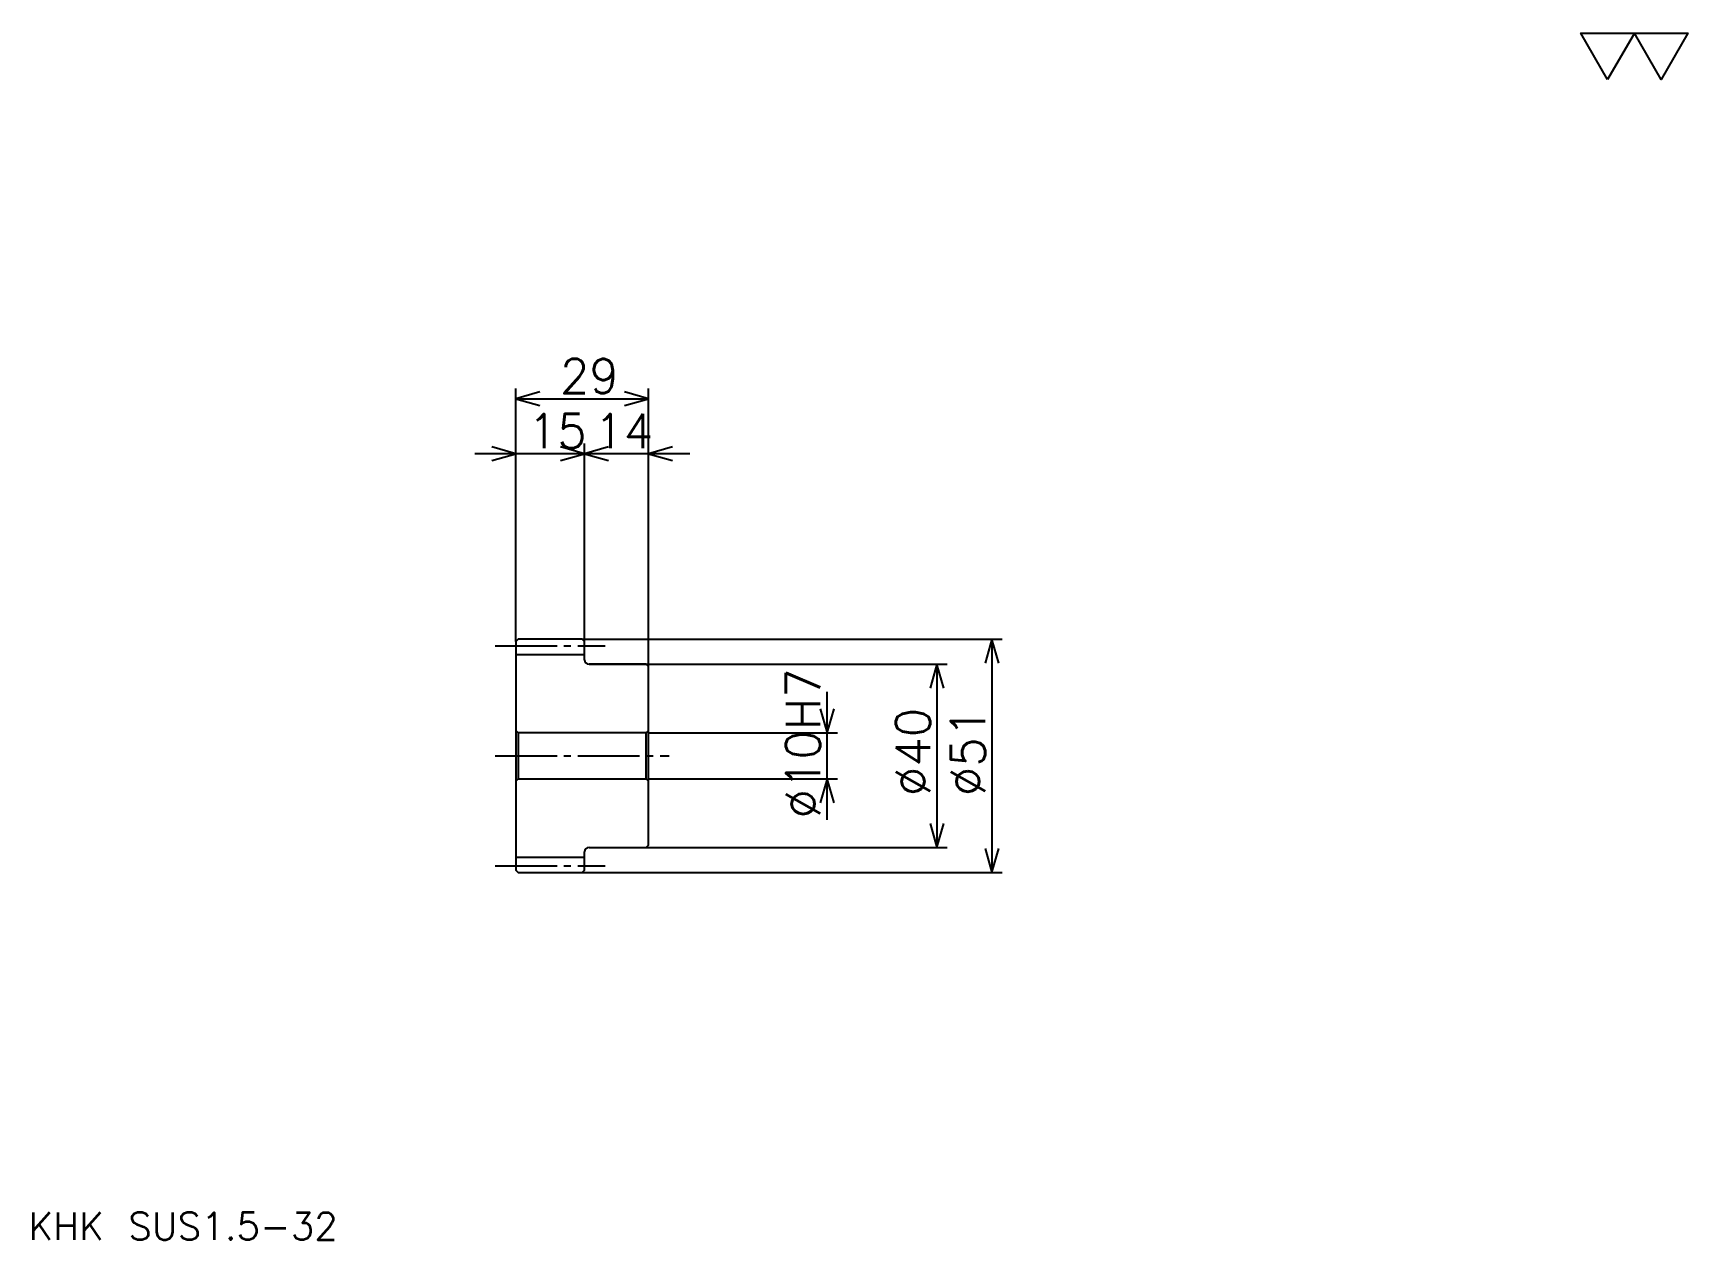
# Model space of a CAD drawing. Extents: x 16 to 378, y 16 to 280.
import ezdxf

# ---------------------------------------------------------------- set-up
doc = ezdxf.new("R2010")
doc.units = 0
doc.linetypes.add('DASHDOT', pattern=[18, 13.5, -1.5, 1.5, -1.5])
doc.layers.get('0').update_dxf_attribs({"linetype": 'CONTINUOUS'})
doc.layers.add('DASHDOT', color=6, linetype='DASHDOT')
doc.styles.add('KANJI', font='TXT', dxfattribs={"bigfont": 'BIGFONT'})

msp = doc.modelspace()

# ---------------------------------------------------------------- linework, layer by layer
at = {"color": 5}
for p, q in [((121.5, 147.75), (121.5, 202.5)), ((150.5, 147.75), (150.5, 202.5)), ((121.5, 200.25), (150.5, 200.25)), ((145.5, 188.25), (112.5, 188.25)), ((159.5, 188.25), (127.5, 188.25)), ((136.5, 147.75), (136.5, 190.5)), ((121.5, 147.25), (121.5, 147.75)), ((136, 147.75), (150.5, 147.75)), ((136.5, 147.25), (136.5, 147.75)), ((150.5, 147.75), (227.75, 147.75)), ((150.5, 141.75), (150.5, 147.75)), ((225.5, 147.75), (225.5, 96.75)), ((137.5, 142.25), (150.5, 142.25)), ((150.5, 142.25), (215.75, 142.25)), ((213.5, 142.25), (213.5, 102.25)), ((189.5, 108.25), (189.5, 136.25)), ((150.5, 127.25), (191.75, 127.25)), ((150.5, 117.25), (191.75, 117.25)), ((137.5, 102.25), (150.5, 102.25)), ((150.5, 102.25), (215.75, 102.25)), ((136, 96.75), (150.5, 96.75)), ((150.5, 96.75), (227.75, 96.75))]:
    msp.add_line(p, q, dxfattribs=at)
at = {"color": 4}
for p, q in [((121.5, 144.375), (136.5, 144.375)), ((122, 127.25), (122, 117.25)), ((150, 127.25), (150.5, 127.75)), ((150, 117.25), (150.5, 116.75)), ((121.5, 100.125), (136.5, 100.125))]:
    msp.add_line(p, q, dxfattribs=at)
at = {"color": 7}
msp.add_lwpolyline([(360, 270), (354.149994, 280.140015), (377.549988, 280.140015), (371.700012, 270), (365.850006, 280.140015), (360, 270)], dxfattribs=at)
at = {"color": 5}
for points in [[(126.75, 201.75), (121.5, 200.25), (126.75, 198.75)], [(145.25, 198.75), (150.5, 200.25), (145.25, 201.75)], [(116.25, 186.75), (121.5, 188.25), (116.25, 189.75)], [(131.25, 186.75), (136.5, 188.25), (131.25, 189.75)], [(141.75, 189.75), (136.5, 188.25), (141.75, 186.75)], [(155.75, 189.75), (150.5, 188.25), (155.75, 186.75)], [(227, 142.5), (225.5, 147.75), (224, 142.5)], [(215, 137), (213.5, 142.25), (212, 137)], [(188, 132.5), (189.5, 127.25), (191, 132.5)], [(191, 112), (189.5, 117.25), (188, 112)], [(212, 107.5), (213.5, 102.25), (215, 107.5)], [(224, 102), (225.5, 96.75), (227, 102)]]:
    msp.add_lwpolyline(points, dxfattribs=at)
at = {"color": 4}
for points in [[(136.5, 143.25), (136.5, 147.25), (136, 147.75), (122, 147.75), (121.5, 147.25), (121.5, 116.75)], [(137.5, 102.25), (150, 102.25), (150.5, 102.75), (150.5, 141.75), (150, 142.25), (137.5, 142.25)], [(121.5, 116.75), (122, 117.25), (150, 117.25), (150, 127.25), (122, 127.25), (121.5, 127.75)], [(121.5, 116.75), (121.5, 97.25), (122, 96.75), (136, 96.75), (136.5, 97.25), (136.5, 101.25)]]:
    msp.add_lwpolyline(points, dxfattribs=at)
for centre, start, end in [((137.5, 143.25), 180, 270), ((137.5, 101.25), 90, 180)]:
    msp.add_arc(centre, 1, start, end, dxfattribs=at)
at = {"layer": 'DASHDOT', "color": 7}
for p, q in [((117, 146.25), (141, 146.25)), ((117, 122.25), (155, 122.25)), ((117, 98.25), (141, 98.25))]:
    msp.add_line(p, q, dxfattribs=at)

# ---------------------------------------------------------------- texts
at = {"color": 7, "style": 'KANJI'}
for s, height, p in [('29', 7.5, (131.125, 201.449997)), ('15', 7.5, (124.125, 189.449997)), ('14', 7.5, (138.625, 189.449997)), ('KHK SUS1.5-32', 6, (15, 16.5))]:
    msp.add_text(s, height=height, dxfattribs=at).set_placement(p)
for s, p in [('%%c10H7', (188, 108.5625)), ('%%c40', (212, 113.4375)), ('%%c51', (224, 113.4375))]:
    msp.add_text(s, height=7.5, rotation=90, dxfattribs=at).set_placement(p)

doc.saveas('drawing.dxf')
